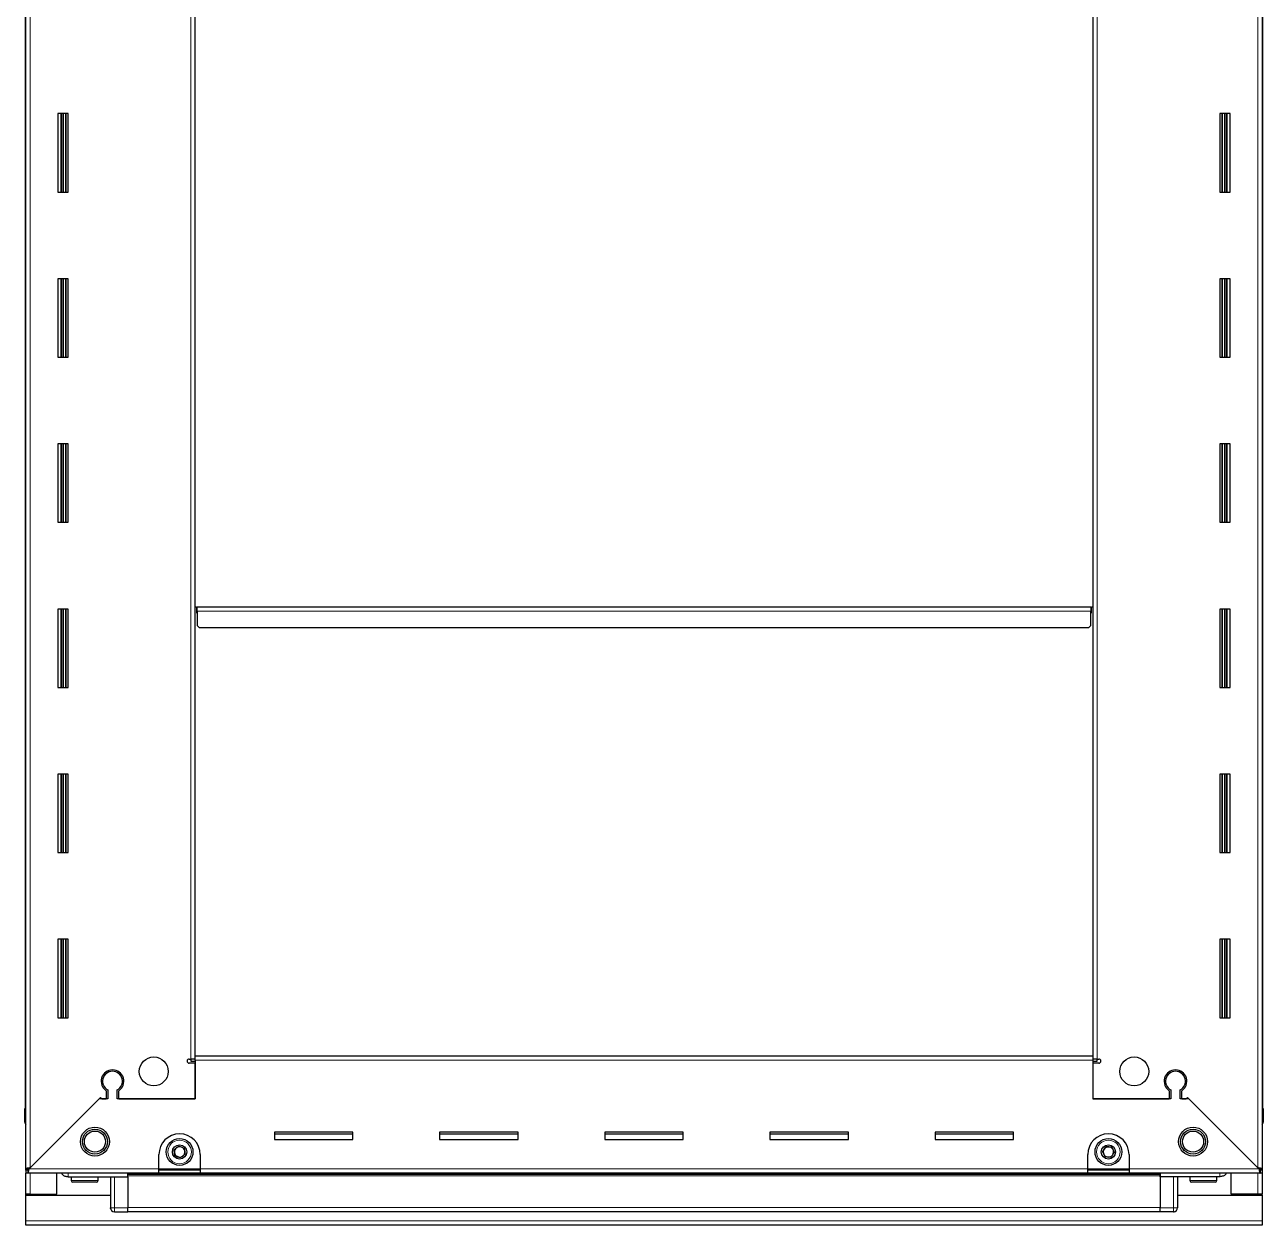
# Model space of a CAD drawing. Header units: millimetres. Extents: x 877 to 3916, y -1024 to 1882.
# Drawn here: x 3240 to 3840, y 549 to 1130 of the extents above; entities that cross this region are included whole.
import ezdxf

# ---------------------------------------------------------------- set-up
doc = ezdxf.new("R2010")
doc.units = ezdxf.units.MM

msp = doc.modelspace()

# ---------------------------------------------------------------- linework, layer by layer
at = {"color": 7, "linetype": 'Continuous', "lineweight": 25}
for p, q in [((3240.8, 575.91), (3240.8, 1720.41)), ((3839.8, 1720.41), (3839.8, 575.91)), ((3240.45, 1691.16), (3240.45, 605.16)), ((3840.15, 605.16), (3840.15, 1691.16)), ((3322.8, 630.66), (3322.8, 1665.66)), ((3757.8, 1665.66), (3757.8, 630.66)), ((3261.3, 1087.16), (3256.3, 1087.16)), ((3256.3, 1087.16), (3256.3, 1049.16)), ((3258.45, 1049.16), (3258.45, 1087.16)), ((3260.24, 1049.16), (3260.24, 1087.16)), ((3260.28, 1049.16), (3260.28, 1087.16)), ((3261.3, 1049.16), (3261.3, 1087.16)), ((3819.3, 1087.16), (3819.3, 1049.16)), ((3824.3, 1087.16), (3819.3, 1087.16)), ((3820.32, 1087.16), (3820.32, 1049.16)), ((3820.36, 1087.16), (3820.36, 1049.16)), ((3822.15, 1087.16), (3822.15, 1049.16)), ((3824.3, 1049.16), (3824.3, 1087.16)), ((3256.3, 1049.16), (3261.3, 1049.16)), ((3819.3, 1049.16), (3824.3, 1049.16)), ((3261.3, 1007.16), (3256.3, 1007.16)), ((3256.3, 1007.16), (3256.3, 969.16)), ((3258.45, 969.16), (3258.45, 1007.16)), ((3260.24, 969.16), (3260.24, 1007.16)), ((3260.28, 969.16), (3260.28, 1007.16)), ((3261.3, 969.16), (3261.3, 1007.16)), ((3819.3, 1007.16), (3819.3, 969.16)), ((3824.3, 1007.16), (3819.3, 1007.16)), ((3820.32, 1007.16), (3820.32, 969.16)), ((3820.36, 1007.16), (3820.36, 969.16)), ((3822.15, 1007.16), (3822.15, 969.16)), ((3824.3, 969.16), (3824.3, 1007.16)), ((3256.3, 969.16), (3261.3, 969.16)), ((3819.3, 969.16), (3824.3, 969.16)), ((3261.3, 927.16), (3256.3, 927.16)), ((3256.3, 927.16), (3256.3, 889.16)), ((3258.45, 889.16), (3258.45, 927.16)), ((3260.24, 889.16), (3260.24, 927.16)), ((3260.28, 889.16), (3260.28, 927.16)), ((3261.3, 889.16), (3261.3, 927.16)), ((3819.3, 927.16), (3819.3, 889.16)), ((3824.3, 927.16), (3819.3, 927.16)), ((3820.32, 927.16), (3820.32, 889.16)), ((3820.36, 927.16), (3820.36, 889.16)), ((3822.15, 927.16), (3822.15, 889.16)), ((3824.3, 889.16), (3824.3, 927.16)), ((3256.3, 889.16), (3261.3, 889.16)), ((3819.3, 889.16), (3824.3, 889.16)), ((3261.3, 847.16), (3256.3, 847.16)), ((3256.3, 847.16), (3256.3, 809.16)), ((3258.45, 809.16), (3258.45, 847.16)), ((3260.24, 809.16), (3260.24, 847.16)), ((3260.28, 809.16), (3260.28, 847.16)), ((3261.3, 809.16), (3261.3, 847.16)), ((3322.8, 848.16), (3323.55, 848.16)), ((3323.55, 848.16), (3323.55, 845.31)), ((3323.8, 848.16), (3756.8, 848.16)), ((3323.8, 846.06), (3323.8, 848.16)), ((3323.8, 846.06), (3323.8, 839.16)), ((3756.8, 848.16), (3756.8, 846.06)), ((3756.8, 839.16), (3756.8, 846.06)), ((3757.05, 845.31), (3757.05, 848.16)), ((3757.05, 848.16), (3757.8, 848.16)), ((3819.3, 847.16), (3819.3, 809.16)), ((3824.3, 847.16), (3819.3, 847.16)), ((3820.32, 847.16), (3820.32, 809.16)), ((3820.36, 847.16), (3820.36, 809.16)), ((3822.15, 847.16), (3822.15, 809.16)), ((3824.3, 809.16), (3824.3, 847.16)), ((3323.55, 845.31), (3323.8, 845.31)), ((3756.8, 845.31), (3757.05, 845.31)), ((3323.8, 839.16), (3324.8, 838.16)), ((3324.8, 838.16), (3755.8, 838.16)), ((3755.8, 838.16), (3756.8, 839.16)), ((3256.3, 809.16), (3261.3, 809.16)), ((3819.3, 809.16), (3824.3, 809.16)), ((3261.3, 767.16), (3256.3, 767.16)), ((3256.3, 767.16), (3256.3, 729.16)), ((3258.45, 729.16), (3258.45, 767.16)), ((3260.24, 729.16), (3260.24, 767.16)), ((3260.28, 729.16), (3260.28, 767.16)), ((3261.3, 729.16), (3261.3, 767.16)), ((3819.3, 767.16), (3819.3, 729.16)), ((3824.3, 767.16), (3819.3, 767.16)), ((3820.32, 767.16), (3820.32, 729.16)), ((3820.36, 767.16), (3820.36, 729.16)), ((3822.15, 767.16), (3822.15, 729.16)), ((3824.3, 729.16), (3824.3, 767.16)), ((3256.3, 729.16), (3261.3, 729.16)), ((3819.3, 729.16), (3824.3, 729.16)), ((3261.3, 687.16), (3256.3, 687.16)), ((3256.3, 687.16), (3256.3, 649.16)), ((3258.45, 649.16), (3258.45, 687.16)), ((3260.24, 649.16), (3260.24, 687.16)), ((3260.28, 649.16), (3260.28, 687.16)), ((3261.3, 649.16), (3261.3, 687.16)), ((3819.3, 687.16), (3819.3, 649.16)), ((3824.3, 687.16), (3819.3, 687.16)), ((3820.32, 687.16), (3820.32, 649.16)), ((3820.36, 687.16), (3820.36, 649.16)), ((3822.15, 687.16), (3822.15, 649.16)), ((3824.3, 649.16), (3824.3, 687.16)), ((3256.3, 649.16), (3261.3, 649.16)), ((3819.3, 649.16), (3824.3, 649.16)), ((3322.8, 630.66), (3757.8, 630.66)), ((3322.8, 628.56), (3322.8, 630.66)), ((3757.8, 630.66), (3757.8, 628.56)), ((3319.95, 629.16), (3320.7, 629.16)), ((3322.8, 627.16), (3319.95, 627.16)), ((3322.8, 629.16), (3320.7, 629.16)), ((3320.8, 629.16), (3320.8, 628.16)), ((3320.8, 628.16), (3322.8, 628.16)), ((3322.8, 628.56), (3322.8, 609.91)), ((3322.8, 609.91), (3322.8, 627.16)), ((3759.9, 629.16), (3757.8, 629.16)), ((3757.8, 628.56), (3757.8, 609.91)), ((3757.8, 628.16), (3759.8, 628.16)), ((3757.8, 627.16), (3757.8, 609.91)), ((3760.65, 627.16), (3757.8, 627.16)), ((3759.8, 628.16), (3759.8, 629.16)), ((3759.9, 629.16), (3760.65, 629.16)), ((3280.8, 623.53), (3280.8, 622.77)), ((3799.8, 623.53), (3799.8, 622.77)), ((3279.8, 613.8), (3279.8, 609.91)), ((3280.5, 614.2), (3280.5, 609.91)), ((3285.1, 609.91), (3285.1, 614.2)), ((3285.8, 609.91), (3285.8, 613.8)), ((3794.8, 613.8), (3794.8, 609.91)), ((3795.5, 614.2), (3795.5, 609.91)), ((3800.1, 609.91), (3800.1, 614.2)), ((3800.8, 609.91), (3800.8, 613.8)), ((3276.3, 609.91), (3242.4, 576.01)), ((3242.9, 576.51), (3277, 610.61)), ((3280.5, 609.91), (3276.3, 609.91)), ((3277, 610.61), (3277.7, 609.91)), ((3277.7, 609.91), (3279.8, 609.91)), ((3322.8, 609.91), (3285.1, 609.91)), ((3285.8, 609.91), (3322.8, 609.91)), ((3795.5, 609.91), (3757.8, 609.91)), ((3757.8, 609.91), (3794.8, 609.91)), ((3804.3, 609.91), (3800.1, 609.91)), ((3800.8, 609.91), (3802.9, 609.91)), ((3802.9, 609.91), (3803.6, 610.61)), ((3803.6, 610.61), (3837.7, 576.51)), ((3838.2, 576.01), (3804.3, 609.91)), ((3240.3, 598.66), (3240.3, 605.16)), ((3240.3, 605.16), (3240.3, 605.16)), ((3240.3, 605.16), (3240.3, 605.16)), ((3240.3, 605.16), (3240.3, 598.66)), ((3240.8, 605.16), (3240.3, 605.16)), ((3839.8, 605.16), (3840.3, 605.16)), ((3840.3, 605.16), (3840.3, 605.16)), ((3840.3, 598.66), (3840.3, 605.16)), ((3840.3, 605.16), (3840.3, 598.66)), ((3240.8, 597.34), (3240.8, 597.34)), ((3399.3, 593.66), (3361.3, 593.66)), ((3361.3, 593.66), (3361.3, 590.16)), ((3361.3, 592.91), (3399.3, 592.91)), ((3361.3, 590.16), (3399.3, 590.16)), ((3399.3, 590.16), (3399.3, 593.66)), ((3479.3, 593.66), (3441.3, 593.66)), ((3441.3, 593.66), (3441.3, 590.16)), ((3441.3, 592.91), (3479.3, 592.91)), ((3441.3, 590.16), (3479.3, 590.16)), ((3479.3, 590.16), (3479.3, 593.66)), ((3559.3, 593.66), (3521.3, 593.66)), ((3521.3, 593.66), (3521.3, 590.16)), ((3521.3, 592.91), (3559.3, 592.91)), ((3521.3, 590.16), (3559.3, 590.16)), ((3559.3, 590.16), (3559.3, 593.66)), ((3639.3, 593.66), (3601.3, 593.66)), ((3601.3, 593.66), (3601.3, 590.16)), ((3601.3, 592.91), (3639.3, 592.91)), ((3601.3, 590.16), (3639.3, 590.16)), ((3639.3, 590.16), (3639.3, 593.66)), ((3719.3, 593.66), (3681.3, 593.66)), ((3681.3, 593.66), (3681.3, 590.16)), ((3681.3, 592.91), (3719.3, 592.91)), ((3681.3, 590.16), (3719.3, 590.16)), ((3719.3, 590.16), (3719.3, 593.66)), ((3305.3, 576.01), (3305.3, 582.91)), ((3325.3, 582.91), (3325.3, 576.01)), ((3755.3, 576.01), (3755.3, 582.91)), ((3775.3, 582.91), (3775.3, 576.01)), ((3305.3, 573.91), (3305.3, 576.01)), ((3325.3, 576.01), (3325.3, 573.91)), ((3755.3, 573.91), (3755.3, 576.01)), ((3775.3, 576.01), (3775.3, 573.91)), ((3240.8, 575.41), (3240.8, 575.91)), ((3242.3, 575.91), (3240.8, 575.91)), ((3240.8, 575.41), (3240.8, 573.91)), ((3241.8, 575.41), (3240.8, 575.41)), ((3240.8, 563.66), (3240.8, 573.91)), ((3241.8, 573.91), (3240.8, 573.91)), ((3241.8, 575.41), (3241.8, 573.91)), ((3305.3, 573.91), (3241.8, 573.91)), ((3255.8, 563.66), (3255.8, 573.91)), ((3261.3, 572.16), (3290.3, 572.16)), ((3262.8, 572.16), (3262.8, 570.26)), ((3275.8, 570.26), (3275.8, 572.16)), ((3281.8, 572.16), (3281.8, 557.16)), ((3290.3, 572.19), (3290.23, 573.91)), ((3790.3, 573.31), (3290.3, 573.31)), ((3290.3, 572.16), (3290.3, 572.66)), ((3290.3, 572.16), (3290.3, 557.16)), ((3325.3, 575.41), (3305.3, 575.41)), ((3325.3, 573.91), (3305.3, 573.91)), ((3755.3, 573.91), (3325.3, 573.91)), ((3775.3, 575.41), (3755.3, 575.41)), ((3775.3, 573.91), (3755.3, 573.91)), ((3838.8, 573.91), (3775.3, 573.91)), ((3790.38, 573.91), (3790.3, 572.19)), ((3790.3, 572.16), (3790.3, 572.66)), ((3819.3, 572.16), (3790.3, 572.16)), ((3790.3, 572.16), (3790.3, 557.16)), ((3798.8, 572.16), (3798.8, 557.16)), ((3804.8, 572.16), (3804.8, 570.26)), ((3817.8, 570.26), (3817.8, 572.16)), ((3824.8, 563.66), (3824.8, 573.91)), ((3838.3, 575.91), (3839.8, 575.91)), ((3838.8, 575.41), (3838.8, 573.91)), ((3839.8, 575.41), (3838.8, 575.41)), ((3839.8, 573.91), (3838.8, 573.91)), ((3839.8, 575.91), (3839.8, 575.41)), ((3839.8, 575.41), (3839.8, 573.91)), ((3839.8, 573.91), (3839.8, 563.66)), ((3267.38, 569.46), (3263.6, 569.46)), ((3275, 569.46), (3267.38, 569.46)), ((3812.59, 569.46), (3805.6, 569.46)), ((3817, 569.46), (3812.59, 569.46)), ((3242.9, 563.66), (3240.8, 563.66)), ((3240.8, 563.16), (3240.8, 563.66)), ((3240.8, 550.76), (3240.8, 563.16)), ((3240.8, 563.16), (3281.8, 563.16)), ((3242.3, 563.16), (3242.3, 563.66)), ((3242.9, 563.66), (3255.8, 563.66)), ((3798.8, 563.16), (3839.8, 563.16)), ((3837.7, 563.66), (3824.8, 563.66)), ((3839.8, 563.66), (3837.7, 563.66)), ((3838.3, 563.16), (3838.3, 563.66)), ((3839.8, 563.16), (3839.8, 563.66)), ((3839.8, 563.16), (3839.8, 550.76)), ((3281.8, 557.16), (3281.8, 557.16)), ((3283.8, 555.16), (3290.3, 555.16)), ((3283.8, 555.16), (3290.3, 555.16)), ((3290.3, 555.16), (3290.3, 557.16)), ((3290.3, 555.31), (3790.3, 555.31)), ((3290.3, 555.16), (3290.3, 555.16)), ((3790.3, 555.16), (3790.3, 557.16)), ((3790.3, 555.16), (3790.3, 555.16)), ((3796.8, 555.16), (3790.3, 555.16)), ((3790.3, 555.16), (3790.3, 555.16)), ((3796.8, 555.16), (3790.3, 555.16)), ((3798.12, 555.66), (3798.12, 555.66)), ((3240.8, 548.66), (3240.8, 550.76)), ((3839.8, 548.66), (3240.8, 548.66)), ((3839.8, 550.76), (3839.8, 548.66))]:
    msp.add_line(p, q, dxfattribs=at)
at = {"color": 8, "linetype": 'Continuous', "lineweight": 18}
for p, q in [((3242.9, 1719.81), (3242.9, 576.51)), ((3837.7, 576.51), (3837.7, 1719.81)), ((3320.7, 629.16), (3320.7, 1667.16)), ((3759.9, 1667.16), (3759.9, 629.16)), ((3257.8, 1087.16), (3257.8, 1049.16)), ((3259.04, 1087.16), (3259.04, 1049.16)), ((3821.57, 1049.16), (3821.57, 1087.16)), ((3822.8, 1049.16), (3822.8, 1087.16)), ((3257.8, 1007.16), (3257.8, 969.16)), ((3259.04, 1007.16), (3259.04, 969.16)), ((3821.57, 969.16), (3821.57, 1007.16)), ((3822.8, 969.16), (3822.8, 1007.16)), ((3257.8, 927.16), (3257.8, 889.16)), ((3259.04, 927.16), (3259.04, 889.16)), ((3821.57, 889.16), (3821.57, 927.16)), ((3822.8, 889.16), (3822.8, 927.16)), ((3257.8, 847.16), (3257.8, 809.16)), ((3259.04, 847.16), (3259.04, 809.16)), ((3323.8, 846.06), (3756.8, 846.06)), ((3821.57, 809.16), (3821.57, 847.16)), ((3822.8, 809.16), (3822.8, 847.16)), ((3257.8, 767.16), (3257.8, 729.16)), ((3259.04, 767.16), (3259.04, 729.16)), ((3821.57, 729.16), (3821.57, 767.16)), ((3822.8, 729.16), (3822.8, 767.16)), ((3257.8, 687.16), (3257.8, 649.16)), ((3259.04, 687.16), (3259.04, 649.16)), ((3821.57, 649.16), (3821.57, 687.16)), ((3822.8, 649.16), (3822.8, 687.16)), ((3757.8, 628.56), (3322.8, 628.56)), ((3240.8, 598.66), (3240.3, 598.66)), ((3839.8, 598.66), (3840.3, 598.66)), ((3242.4, 576.01), (3305.3, 576.01)), ((3325.3, 576.01), (3305.3, 576.01)), ((3325.3, 576.01), (3755.3, 576.01)), ((3775.3, 576.01), (3755.3, 576.01)), ((3775.3, 576.01), (3838.2, 576.01)), ((3242.9, 563.66), (3242.9, 573.91)), ((3267.11, 570.26), (3262.8, 570.26)), ((3275.8, 570.26), (3267.11, 570.26)), ((3283.8, 557.16), (3283.8, 572.16)), ((3290.3, 573.89), (3790.3, 573.89)), ((3290.3, 572.66), (3790.3, 572.66)), ((3796.8, 557.16), (3796.8, 572.16)), ((3812.78, 570.26), (3804.8, 570.26)), ((3817.8, 570.26), (3812.78, 570.26)), ((3837.7, 573.91), (3837.7, 563.66)), ((3242.9, 563.16), (3242.9, 563.66)), ((3837.7, 563.66), (3837.7, 563.16)), ((3281.8, 557.16), (3283.8, 557.16)), ((3290.3, 557.16), (3283.8, 557.16)), ((3283.8, 555.16), (3283.8, 557.16)), ((3290.3, 557.31), (3790.3, 557.31)), ((3790.3, 557.16), (3796.8, 557.16)), ((3798.8, 557.16), (3796.8, 557.16)), ((3796.8, 555.16), (3796.8, 557.16)), ((3839.8, 550.76), (3240.8, 550.76))]:
    msp.add_line(p, q, dxfattribs=at)
at = {"color": 7, "linetype": 'Continuous', "lineweight": 25, "flags": 128}
msp.add_lwpolyline([(3281.95, 556.41), (3281.84, 556.77), (3281.8, 557.16)], dxfattribs=at)
at = {"color": 7, "linetype": 'Continuous', "lineweight": 25}
for centre, radius in [((3302.8, 623.16), 7), ((3777.8, 623.16), 7), ((3274.3, 589.16), 7), ((3274.3, 589.16), 6.03), ((3274.3, 589.16), 5.1), ((3806.3, 589.16), 7), ((3806.3, 589.16), 6.03), ((3806.3, 589.16), 5.1), ((3315.3, 584.16), 6.5), ((3765.3, 584.16), 6.5), ((3315.3, 584.16), 3.46), ((3765.3, 584.16), 3.46)]:
    msp.add_circle(centre, radius, dxfattribs=at)
at = {"color": 8, "linetype": 'Continuous', "lineweight": 18}
for centre in [(3315.3, 584.16), (3765.3, 584.16)]:
    msp.add_circle(centre, 5.7, dxfattribs=at)
at = {"color": 7, "linetype": 'Continuous', "lineweight": 25}
for centre, radius, start, end in [((3319.95, 628.16), 1, 90, 270), ((3760.65, 628.16), 1, 270, 90), ((3282.8, 618.41), 5.5, 303.05573, 236.94427), ((3282.8, 618.41), 4.8, 298.63099, 241.36901), ((3797.8, 618.41), 5.5, 303.05573, 236.94427), ((3797.8, 618.41), 4.8, 298.63099, 241.36901), ((3242.3, 598.66), 2, 180, 199.56674), ((3242.3, 598.66), 2, 180, 221.39416), ((3242.3, 598.66), 2, 213.78451, 221.40962), ((3838.3, 598.66), 2, 318.59038, 0), ((3315.3, 582.91), 10, 90, 180), ((3315.3, 582.91), 10, 0, 90), ((3765.3, 582.91), 10, 90, 180), ((3765.3, 582.91), 10, 0, 90), ((3315.3, 584.16), 2.5, 127.47401, 187.47401), ((3315.3, 584.16), 2.5, 187.47401, 247.47401), ((3315.3, 584.16), 2.5, 67.47401, 127.47401), ((3315.3, 584.16), 2.5, 247.47401, 307.47401), ((3315.3, 584.16), 2.5, 7.47401, 67.47401), ((3315.3, 584.16), 2.5, 307.47401, 7.47401), ((3765.3, 584.16), 2.5, 147.04236, 207.04236), ((3765.3, 584.16), 2.5, 207.04236, 267.04236), ((3765.3, 584.16), 2.5, 87.04236, 147.04236), ((3765.3, 584.16), 2.5, 267.04236, 327.04236), ((3765.3, 584.16), 2.5, 27.04236, 87.04236), ((3765.3, 584.16), 2.5, 327.04236, 27.04236), ((3263.6, 570.26), 0.8, 180, 270), ((3275, 570.26), 0.8, 270, 360), ((3281.6, 571.96), 0.2, 0, 90), ((3799, 571.96), 0.2, 90, 180), ((3805.6, 570.26), 0.8, 180, 270), ((3817, 570.26), 0.8, 270, 0), ((3283.8, 557.16), 2, 180, 270), ((3796.8, 557.16), 2, 270, 0), ((3796.8, 557.16), 2, 270, 288.58003), ((3796.8, 557.16), 2, 303.94202, 311.40962)]:
    msp.add_arc(centre, radius, start, end, dxfattribs=at)
for points, knots in [([(3312.63, 585.26), (3312.73, 585.34), (3313.21, 585.7), (3314, 586.31), (3314.65, 586.81), (3314.93, 587.02)], [0, 0, 0, 0, 0.133125, 0.637099, 1, 1, 1, 1]), ([(3313.01, 582.4), (3312.94, 582.91), (3312.82, 583.87), (3312.69, 584.82), (3312.63, 585.26)], [0, 0, 0, 0, 0.534686, 1, 1, 1, 1]), ([(3315.68, 581.3), (3315.2, 581.49), (3314.31, 581.86), (3313.42, 582.23), (3313.01, 582.4)], [0, 0, 0, 0, 0.534686, 1, 1, 1, 1]), ([(3314.93, 587.02), (3315.4, 586.82), (3316.29, 586.45), (3317.18, 586.09), (3317.59, 585.91)], [0, 0, 0, 0, 0.534686, 1, 1, 1, 1]), ([(3317.97, 583.05), (3317.69, 582.84), (3317.04, 582.34), (3316.25, 581.74), (3315.78, 581.37), (3315.68, 581.3)], [0, 0, 0, 0, 0.362901, 0.866875, 1, 1, 1, 1]), ([(3317.59, 585.91), (3317.66, 585.4), (3317.79, 584.45), (3317.91, 583.5), (3317.97, 583.05)], [0, 0, 0, 0, 0.534686, 1, 1, 1, 1]), ([(3762.42, 584.31), (3762.7, 584.74), (3763.22, 585.55), (3763.75, 586.36), (3763.99, 586.73)], [0, 0, 0, 0, 0.534686, 1, 1, 1, 1]), ([(3763.73, 581.74), (3763.5, 582.2), (3763.06, 583.05), (3762.62, 583.91), (3762.42, 584.31)], [0, 0, 0, 0, 0.534686, 1, 1, 1, 1]), ([(3763.99, 586.73), (3764.11, 586.72), (3764.71, 586.69), (3765.71, 586.64), (3766.53, 586.6), (3766.87, 586.58)], [0, 0, 0, 0, 0.133125, 0.637099, 1, 1, 1, 1]), ([(3768.18, 584.01), (3767.9, 583.58), (3767.38, 582.77), (3766.86, 581.96), (3766.61, 581.59)], [0, 0, 0, 0, 0.5346859, 1, 1, 1, 1]), ([(3766.87, 586.58), (3767.11, 586.12), (3767.54, 585.26), (3767.98, 584.41), (3768.18, 584.01)], [0, 0, 0, 0, 0.534686, 1, 1, 1, 1]), ([(3242.9, 576.51), (3242.65, 576.46), (3242.15, 576.37), (3241.51, 576.24), (3241.05, 576.11), (3240.83, 576), (3240.81, 575.93), (3240.8, 575.91)], [0, 0, 0, 0, 0.2302553, 0.4485219, 0.6667858, 0.8850496, 1, 1, 1, 1]), ([(3241.8, 573.91), (3241.85, 573.94), (3241.94, 573.99), (3242.07, 574.38), (3242.2, 574.94), (3242.31, 575.52), (3242.38, 575.88), (3242.4, 576.01)], [0, 0, 0, 0, 0.230255, 0.448522, 0.666786, 0.88505, 1, 1, 1, 1]), ([(3766.61, 581.59), (3766.27, 581.61), (3765.45, 581.65), (3764.45, 581.7), (3763.86, 581.73), (3763.73, 581.74)], [0, 0, 0, 0, 0.362901, 0.866875, 1, 1, 1, 1]), ([(3839.8, 575.91), (3839.77, 575.95), (3839.72, 576.04), (3839.33, 576.18), (3838.77, 576.31), (3838.19, 576.42), (3837.83, 576.49), (3837.7, 576.51)], [0, 0, 0, 0, 0.230255, 0.448522, 0.666786, 0.88505, 1, 1, 1, 1]), ([(3838.2, 576.01), (3838.25, 575.76), (3838.34, 575.26), (3838.47, 574.62), (3838.6, 574.16), (3838.71, 573.94), (3838.78, 573.92), (3838.8, 573.91)], [0, 0, 0, 0, 0.230255, 0.448522, 0.666786, 0.88505, 1, 1, 1, 1]), ([(3258.09, 573.91), (3258.21, 573.71), (3258.59, 573.06), (3259.75, 572.35), (3260.78, 572.22), (3261.3, 572.16)], [0, 0, 0, 0, 0.18225, 0.591125, 1, 1, 1, 1]), ([(3290.3, 572.16), (3290.3, 572.2), (3290.3, 572.27), (3290.3, 572.89), (3290.3, 573.47), (3290.3, 573.87), (3290.3, 573.91)], [0, 0, 0, 0, 0.32291, 0.645819, 0.968729, 1, 1, 1, 1]), ([(3790.3, 572.16), (3790.3, 572.2), (3790.3, 572.27), (3790.3, 572.89), (3790.3, 573.45), (3790.3, 573.82), (3790.3, 573.83)], [0, 0, 0, 0, 0.3302672, 0.6605344, 0.9908016, 1, 1, 1, 1]), ([(3822.52, 573.91), (3822.4, 573.71), (3822.01, 573.06), (3820.86, 572.35), (3819.82, 572.22), (3819.3, 572.16)], [0, 0, 0, 0, 0.18225, 0.591125, 1, 1, 1, 1])]:
    msp.add_open_spline(points, degree=3, knots=knots, dxfattribs=at)
for points in [[(3241.8, 575.41), (3241.85, 575.42), (3241.95, 575.44), (3242.1, 575.57), (3242.25, 575.77), (3242.35, 575.93), (3242.4, 576.01)], [(3242.9, 576.51), (3242.82, 576.46), (3242.67, 576.36), (3242.47, 576.21), (3242.33, 576.06), (3242.31, 575.96), (3242.3, 575.91)], [(3838.3, 575.91), (3838.29, 575.96), (3838.27, 576.06), (3838.14, 576.21), (3837.94, 576.36), (3837.78, 576.46), (3837.7, 576.51)], [(3838.2, 576.01), (3838.25, 575.93), (3838.35, 575.77), (3838.5, 575.57), (3838.65, 575.44), (3838.75, 575.42), (3838.8, 575.41)]]:
    msp.add_open_spline(points, degree=3, dxfattribs=at)
at = {"color": 8, "linetype": 'Continuous', "lineweight": 18}
for points, knots in [([(3261.3, 572.16), (3261.3, 572.21), (3261.3, 572.28), (3261.3, 572.71), (3261.3, 573.17), (3261.3, 573.58), (3261.3, 573.85), (3261.3, 573.91)], [0, 0, 0, 0, 0.3597529, 0.5534142, 0.7511852, 0.9489563, 1, 1, 1, 1]), ([(3819.3, 572.16), (3819.3, 572.21), (3819.3, 572.28), (3819.3, 572.71), (3819.3, 573.17), (3819.3, 573.58), (3819.3, 573.85), (3819.3, 573.91)], [0, 0, 0, 0, 0.359753, 0.553414, 0.751185, 0.948956, 1, 1, 1, 1])]:
    msp.add_open_spline(points, degree=3, knots=knots, dxfattribs=at)

doc.saveas('drawing.dxf')
